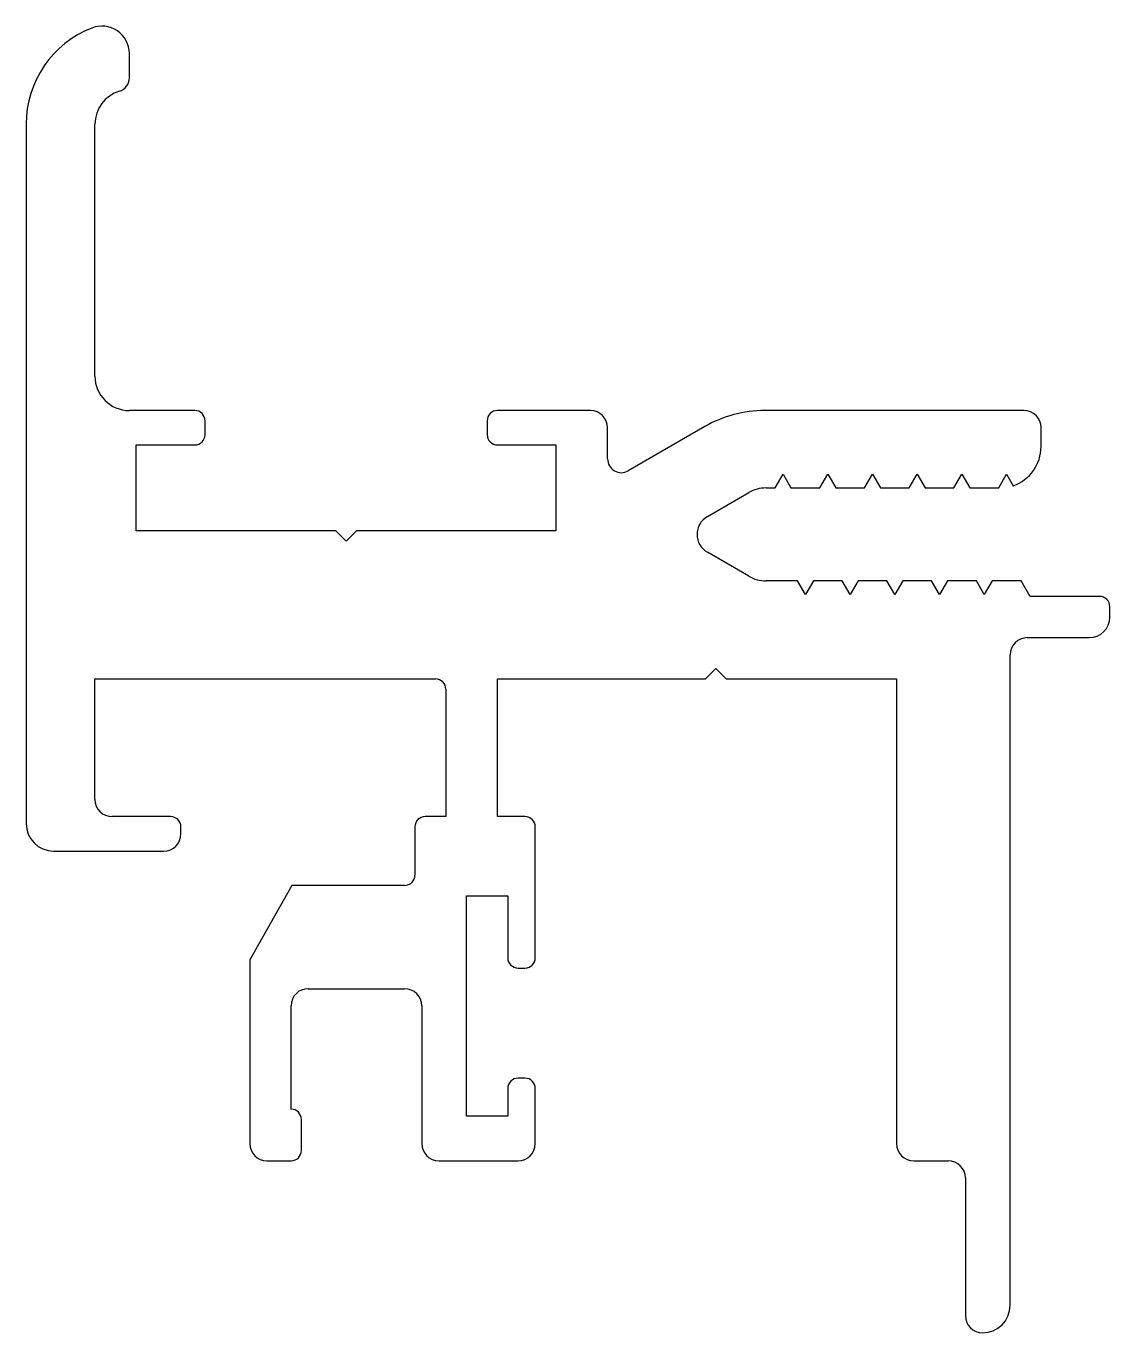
# Model space of a CAD drawing. Extents: x 682.4 to 713.9, y 431.7 to 469.7.
import ezdxf

# ---------------------------------------------------------------- set-up
doc = ezdxf.new("R2010")
doc.units = 0
doc.layers.get('0').update_dxf_attribs({"linetype": 'CONTINUOUS'})

msp = doc.modelspace()

# ---------------------------------------------------------------- linework, layer by layer
for p, q in [((685.432, 468.193), (685.432, 468.901)), ((682.432, 466.852), (682.432, 446.532)), ((684.432, 459.532), (684.432, 466.852)), ((687.332, 458.532), (685.432, 458.532)), ((698.832, 458.532), (696.132, 458.532)), ((711.432, 458.532), (703.905, 458.532)), ((687.632, 457.832), (687.632, 458.232)), ((695.832, 458.232), (695.832, 457.832)), ((699.332, 457.126), (699.332, 458.032)), ((702.155, 458.063), (699.932, 456.779)), ((711.932, 457.482), (711.932, 458.032)), ((685.632, 457.532), (687.332, 457.532)), ((685.632, 455.032), (685.632, 457.532)), ((696.132, 457.532), (697.832, 457.532)), ((697.832, 457.532), (697.832, 455.032)), ((704.201, 456.282), (704.432, 456.682)), ((704.432, 456.682), (704.663, 456.282)), ((705.501, 456.282), (705.732, 456.682)), ((705.732, 456.682), (705.963, 456.282)), ((706.801, 456.282), (707.032, 456.682)), ((707.032, 456.682), (707.263, 456.282)), ((708.101, 456.282), (708.332, 456.682)), ((708.332, 456.682), (708.563, 456.282)), ((709.401, 456.282), (709.632, 456.682)), ((709.632, 456.682), (709.863, 456.282)), ((710.701, 456.282), (710.932, 456.682)), ((710.932, 456.682), (711.125, 456.348)), ((702.232, 455.451), (703.438, 456.148)), ((703.938, 456.282), (704.201, 456.282)), ((704.663, 456.282), (705.501, 456.282)), ((705.963, 456.282), (706.801, 456.282)), ((707.263, 456.282), (708.101, 456.282)), ((708.563, 456.282), (709.401, 456.282)), ((709.863, 456.282), (710.701, 456.282)), ((691.432, 455.032), (685.632, 455.032)), ((691.732, 454.732), (691.432, 455.032)), ((692.032, 455.032), (691.732, 454.732)), ((697.832, 455.032), (692.032, 455.032)), ((703.438, 453.716), (702.232, 454.412)), ((704.851, 453.582), (703.938, 453.582)), ((705.082, 453.182), (704.851, 453.582)), ((705.313, 453.582), (705.082, 453.182)), ((706.151, 453.582), (705.313, 453.582)), ((706.382, 453.182), (706.151, 453.582)), ((706.613, 453.582), (706.382, 453.182)), ((707.451, 453.582), (706.613, 453.582)), ((707.682, 453.182), (707.451, 453.582)), ((707.913, 453.582), (707.682, 453.182)), ((708.751, 453.582), (707.913, 453.582)), ((708.982, 453.182), (708.751, 453.582)), ((709.213, 453.582), (708.982, 453.182)), ((710.051, 453.582), (709.213, 453.582)), ((710.282, 453.182), (710.051, 453.582)), ((710.513, 453.582), (710.282, 453.182)), ((711.351, 453.582), (710.513, 453.582)), ((711.611, 453.132), (711.351, 453.582)), ((713.632, 453.132), (711.611, 453.132)), ((713.932, 452.532), (713.932, 452.832)), ((711.532, 451.932), (713.332, 451.932)), ((711.032, 432.532), (711.032, 451.432)), ((684.432, 450.732), (694.332, 450.732)), ((684.432, 447.232), (684.432, 450.732)), ((696.132, 450.732), (702.182, 450.732)), ((696.132, 446.732), (696.132, 450.732)), ((702.182, 450.732), (702.482, 451.032)), ((702.482, 451.032), (702.782, 450.732)), ((702.782, 450.732), (707.732, 450.732)), ((707.732, 450.732), (707.732, 438.832)), ((694.632, 450.432), (694.632, 446.732)), ((686.632, 446.732), (684.932, 446.732)), ((694.632, 446.732), (694.032, 446.732)), ((696.932, 446.732), (696.132, 446.732)), ((686.932, 446.232), (686.932, 446.432)), ((693.732, 446.432), (693.732, 445.032)), ((697.232, 442.632), (697.232, 446.432)), ((683.232, 445.732), (686.432, 445.732)), ((690.159, 444.732), (688.932, 442.569)), ((693.432, 444.732), (690.159, 444.732)), ((695.232, 444.432), (696.432, 444.432)), ((695.232, 438.032), (695.232, 444.432)), ((696.432, 444.432), (696.432, 442.632)), ((688.932, 442.569), (688.932, 437.232)), ((696.732, 442.332), (696.932, 442.332)), ((690.632, 441.732), (693.432, 441.732)), ((690.132, 438.232), (690.132, 441.232)), ((693.932, 441.232), (693.932, 437.232)), ((696.932, 439.132), (696.732, 439.132)), ((696.432, 438.832), (696.432, 438.032)), ((697.232, 437.232), (697.232, 438.832)), ((707.732, 438.832), (707.732, 437.232)), ((690.432, 437.032), (690.432, 437.932)), ((696.432, 438.032), (695.232, 438.032)), ((689.43, 436.732), (690.132, 436.732)), ((694.43, 436.732), (696.732, 436.732)), ((708.23, 436.732), (709.232, 436.732)), ((709.732, 436.232), (709.732, 432.232))]:
    msp.add_line(p, q)
for centre, radius, start, end in [((684.632, 468.901), 0.8, 360, 111.3237), ((685.432, 466.852), 3, 111.3237, 180), ((685.032, 468.193), 0.4, 286.6015, 360), ((685.432, 466.852), 1, 106.6015, 180), ((685.432, 459.532), 1, 180, 270), ((687.332, 458.232), 0.3, 0, 90), ((696.132, 458.232), 0.3, 90, 180), ((698.832, 458.032), 0.5, 0, 90), ((703.905, 455.032), 3.5, 90, 120), ((711.432, 458.032), 0.5, 0, 90), ((687.332, 457.832), 0.3, 270, 0), ((696.132, 457.832), 0.3, 180, 270), ((710.732, 457.482), 1.2, 289.1058, 0), ((699.732, 457.126), 0.4, 180, 300), ((703.938, 455.282), 1, 90, 120), ((702.532, 454.932), 0.6, 120, 240), ((703.938, 454.582), 1, 240, 270), ((713.632, 452.832), 0.3, 0, 90), ((713.332, 452.532), 0.6, 270, 0), ((711.532, 451.432), 0.5, 90, 180), ((694.332, 450.432), 0.3, 0, 90), ((684.932, 447.232), 0.5, 180, 270), ((683.232, 446.532), 0.8, 180, 270), ((686.632, 446.432), 0.3, 0, 90), ((694.032, 446.432), 0.3, 90, 180), ((696.932, 446.432), 0.3, 0, 90), ((686.432, 446.232), 0.5, 270, 0), ((693.432, 445.032), 0.3, 270, 0), ((696.732, 442.632), 0.3, 180, 270), ((696.932, 442.632), 0.3, 270, 0), ((690.632, 441.232), 0.5, 90, 180), ((693.432, 441.232), 0.5, 0, 90), ((696.732, 438.832), 0.3, 90, 180), ((696.932, 438.832), 0.3, 360, 90), ((690.132, 437.932), 0.3, 0, 90), ((689.432, 437.232), 0.5, 180, 269.765), ((690.132, 437.032), 0.3, 270, 0), ((694.432, 437.232), 0.5, 180, 269.765), ((696.732, 437.232), 0.5, 270, 0), ((708.232, 437.232), 0.5, 180, 269.765), ((709.232, 436.232), 0.5, 360, 90), ((710.232, 432.532), 0.8, 270, 0), ((710.232, 432.232), 0.5, 180, 270)]:
    msp.add_arc(centre, radius, start, end)

doc.saveas('drawing.dxf')
